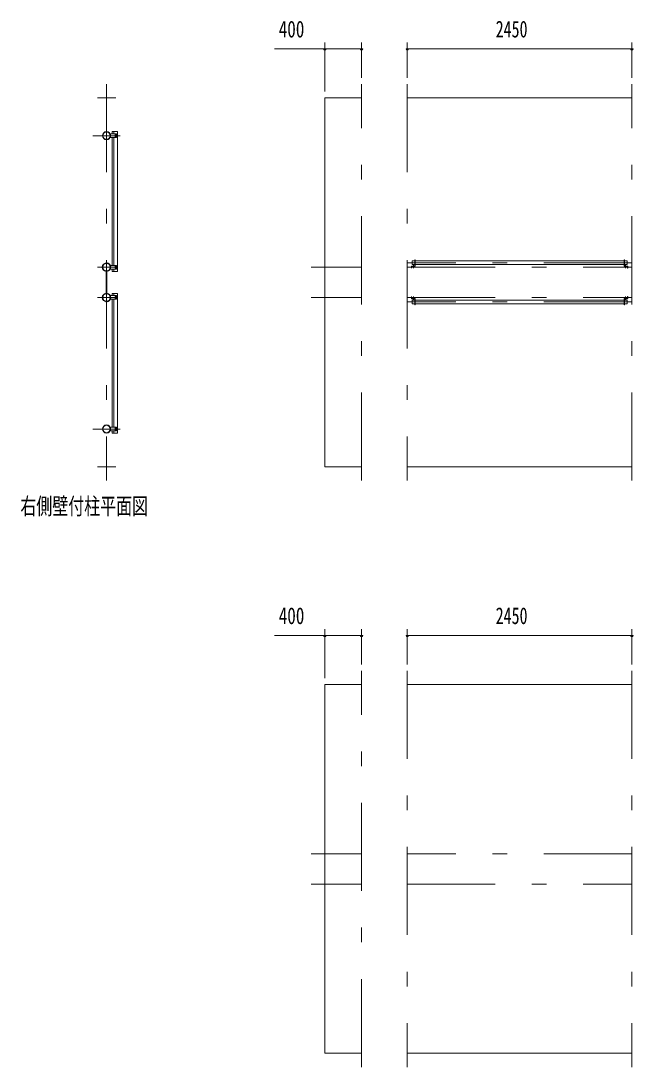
# Model space of a CAD drawing. Units: millimetres, scale not verified. Extents: x -34085 to 34091, y -14700 to 14700.
# Drawn here: x -27196 to -20516, y -10937 to 468 of the extents above; entities that cross this region are included whole.
import ezdxf
from ezdxf.enums import TextEntityAlignment as Align

# ---------------------------------------------------------------- set-up
doc = ezdxf.new("R2010")
doc.units = ezdxf.units.MM
doc.header["$LTSCALE"] = 80
doc.linetypes.add('USER3', pattern=[24, 12, -5, 2, -5])
for name, color, linetype, lineweight in [('0-2_1-07BOLD', 7, 'Continuous', 18), ('0-3_1-27CENTER', 3, 'USER3', 18), ('0-5_1-57DIM', 3, 'Continuous', 18)]:
    doc.layers.add(name, color=color, linetype=linetype, lineweight=lineweight)
doc.styles.add('ＭＳ ゴシック', font='')
doc.styles.get('ＭＳ ゴシック').set_extended_font_data('MS Gothic')

msp = doc.modelspace()

# ---------------------------------------------------------------- linework, layer by layer
at = {"layer": '0-2_1-07BOLD'}
for p, q in [((-26361.07, -372.46), (-26161.07, -372.46)), ((-23479.62, -372.46), (-23879.62, -372.46)), ((-20529.62, -372.46), (-22979.62, -372.46)), ((-26199.11, -738.46), (-26199.11, -763.46)), ((-26199.11, -738.46), (-26141.51, -738.46)), ((-26181.5, -763.46), (-26181.5, -738.46)), ((-26165.5, -778.66), (-26165.5, -774.96)), ((-26165.5, -788.26), (-26165.5, -791.96)), ((-26157.5, -774.96), (-26157.5, -778.66)), ((-26157.5, -791.96), (-26157.5, -788.26)), ((-26151.01, -768.46), (-26151.01, -798.46)), ((-26199.11, -803.46), (-26199.11, -2197.46)), ((-26181.5, -2197.46), (-26181.5, -803.46)), ((-22898.27, -2146.96), (-22927.12, -2146.96)), ((-22898.27, -2136.46), (-22898.27, -2202.26)), ((-20614.17, -2146.96), (-22895.07, -2146.96)), ((-26264.05, -2261.9), (-26264.05, -2503.01)), ((-26258.06, -2503.01), (-26258.06, -2261.9)), ((-26216.51, -2237.46), (-26156.01, -2237.46)), ((-26181.5, -2237.46), (-26181.5, -2262.46)), ((-26165.5, -2208.96), (-26165.5, -2212.66)), ((-26165.5, -2225.96), (-26165.5, -2222.26)), ((-26157.5, -2212.66), (-26157.5, -2208.96)), ((-26157.5, -2222.26), (-26157.5, -2225.96)), ((-26151.01, -2232.46), (-26151.01, -2202.46)), ((-22900.27, -2204.26), (-22929.87, -2204.26)), ((-22929.87, -2207.46), (-22900.27, -2207.46)), ((-22895.07, -2189.65), (-20614.17, -2189.65)), ((-20608.97, -2204.26), (-20579.37, -2204.26)), ((-20579.37, -2207.46), (-20608.97, -2207.46)), ((-20574.17, -2209.46), (-20574.17, -2229.46)), ((-26199.13, -2527.45), (-26199.13, -2502.46)), ((-26181.52, -2502.46), (-26181.52, -2527.45)), ((-26156.02, -2567.45), (-26216.52, -2567.45)), ((-26199.13, -2567.45), (-26199.13, -3961.45)), ((-26181.52, -3961.45), (-26181.52, -2567.45)), ((-26165.53, -2538.96), (-26165.53, -2542.65)), ((-26165.53, -2555.96), (-26165.53, -2552.26)), ((-26157.52, -2542.65), (-26157.52, -2538.96)), ((-26157.52, -2552.26), (-26157.52, -2555.96)), ((-26151.02, -2532.45), (-26151.02, -2562.45)), ((-22935.07, -2555.46), (-22935.07, -2535.46)), ((-22929.87, -2557.45), (-22900.27, -2557.45)), ((-22900.27, -2560.66), (-22929.87, -2560.66)), ((-22927.12, -2575.26), (-22898.27, -2575.26)), ((-22895.07, -2575.26), (-20614.17, -2575.26)), ((-20614.17, -2617.95), (-22895.07, -2617.95)), ((-20579.37, -2557.45), (-20608.97, -2557.45)), ((-20608.97, -2560.66), (-20579.37, -2560.66)), ((-26165.53, -3972.95), (-26165.53, -3976.65)), ((-26165.53, -3989.95), (-26165.53, -3986.26)), ((-26157.52, -3976.65), (-26157.52, -3972.95)), ((-26157.52, -3986.26), (-26157.52, -3989.95)), ((-26151.02, -3996.45), (-26151.02, -3966.45)), ((-26216.52, -4001.45), (-26156.02, -4001.45)), ((-26181.52, -4001.45), (-26181.52, -4026.45)), ((-26161.07, -4392.46), (-26361.07, -4392.46)), ((-22979.62, -4392.46), (-20529.62, -4392.46)), ((-20529.62, -6767.46), (-22979.62, -6767.46)), ((-22979.62, -10787.46), (-20529.62, -10787.46))]:
    msp.add_line(p, q, dxfattribs=at)
for points in [[(-23879.62, -372.46), (-23879.62, -4392.46), (-23479.62, -4392.46)], [(-26156.01, -803.46), (-26216.51, -803.46), (-26216.51, -763.46), (-26156.01, -763.46)], [(-26141.51, -738.46), (-26141.51, -2262.46), (-26199.11, -2262.46), (-26199.11, -2237.46)], [(-22927.12, -2146.96), (-22927.12, -2189.65), (-22898.27, -2189.65)], [(-22895.07, -2202.26), (-22895.07, -2136.46), (-22898.27, -2136.46)], [(-20610.97, -2202.26), (-20610.97, -2136.46), (-20614.17, -2136.46), (-20614.17, -2202.26)], [(-20610.97, -2189.65), (-20582.12, -2189.65), (-20582.12, -2146.96), (-20610.97, -2146.96)], [(-26264.05, -2292.46), (-26265.66, -2292.46), (-26265.66, -2263.38)], [(-26256.45, -2263.38), (-26256.45, -2292.46), (-26258.06, -2292.46)], [(-26156.01, -2197.46), (-26216.51, -2197.46), (-26216.51, -2237.46)], [(-22931.87, -2209.46), (-22931.87, -2229.46), (-22935.07, -2229.46), (-22935.07, -2209.46)], [(-20574.17, -2229.46), (-20577.37, -2229.46), (-20577.37, -2209.46)], [(-26265.66, -2501.54), (-26265.66, -2472.46), (-26264.05, -2472.46)], [(-26258.06, -2472.46), (-26256.45, -2472.46), (-26256.45, -2501.54)], [(-26199.13, -2502.46), (-26141.52, -2502.46), (-26141.52, -4026.45), (-26199.13, -4026.45), (-26199.13, -4001.45)], [(-26216.52, -2567.45), (-26216.52, -2527.45), (-26156.02, -2527.45)], [(-22935.07, -2535.46), (-22931.87, -2535.46), (-22931.87, -2555.46)], [(-22898.27, -2617.95), (-22927.12, -2617.95), (-22927.12, -2575.26)], [(-22898.27, -2562.66), (-22898.27, -2628.46), (-22895.07, -2628.46), (-22895.07, -2562.66)], [(-20614.17, -2562.66), (-20614.17, -2628.46), (-20610.97, -2628.46), (-20610.97, -2562.66)], [(-20610.97, -2575.26), (-20582.12, -2575.26), (-20582.12, -2617.95), (-20610.97, -2617.95)], [(-20577.37, -2555.46), (-20577.37, -2535.46), (-20574.17, -2535.46), (-20574.17, -2555.46)], [(-26156.02, -3961.45), (-26216.52, -3961.45), (-26216.52, -4001.45)], [(-23479.62, -6767.46), (-23879.62, -6767.46), (-23879.62, -10787.46), (-23479.62, -10787.46)]]:
    msp.add_lwpolyline(points, dxfattribs=at)
for points in [[(-26158.62, -788.46), (-26164.39, -788.46), (-26167.28, -783.46), (-26164.39, -778.46), (-26158.63, -778.46), (-26155.74, -783.46)], [(-26164.39, -2222.46), (-26158.63, -2222.46), (-26155.74, -2217.46), (-26158.62, -2212.46), (-26164.39, -2212.46), (-26167.28, -2217.46)], [(-26164.41, -2542.45), (-26167.3, -2547.46), (-26164.41, -2552.45), (-26158.64, -2552.45), (-26155.75, -2547.46), (-26158.64, -2542.45)], [(-26164.41, -3986.45), (-26158.64, -3986.45), (-26155.75, -3981.45), (-26158.64, -3976.45), (-26164.41, -3976.45), (-26167.3, -3981.45)]]:
    msp.add_lwpolyline(points, close=True, dxfattribs=at)
for centre, radius in [((-26261.06, -783.46), 44.55), ((-26261.06, -783.46), 40.35), ((-26161.51, -783.46), 6.25), ((-26161.51, -783.46), 4.9), ((-26261.06, -2169.06), 2.25), ((-26261.06, -2217.46), 44.55), ((-26261.06, -2217.46), 40.35), ((-26161.51, -2217.46), 6.25), ((-26161.51, -2217.46), 4.9), ((-26261.06, -2547.46), 44.55), ((-26261.06, -2547.46), 40.35), ((-26261.06, -2595.86), 2.25), ((-26161.53, -2547.46), 6.25), ((-26161.53, -2547.46), 4.9), ((-26261.08, -3981.45), 44.55), ((-26261.08, -3981.45), 40.35), ((-26161.53, -3981.45), 6.25), ((-26161.53, -3981.45), 4.9)]:
    msp.add_circle(centre, radius, dxfattribs=at)
for centre, radius, start, end in [((-26161.51, -774.96), 4, 0, 180), ((-26161.51, -791.96), 4, 180, 0), ((-26156.01, -768.46), 5, 0, 90), ((-26156.01, -798.46), 5, 270, 0), ((-26261.06, -2169.06), 3.85, 322.09525, 270.00276), ((-26261.06, -2217.46), 46.15, 93.78961, 264.28209), ((-26261.06, -2217.46), 46.15, 275.72758, 90.00154), ((-26161.51, -2208.96), 4, 0, 180), ((-26161.51, -2225.96), 4, 180, 0), ((-26156.01, -2202.46), 5, 0, 90), ((-26156.01, -2232.46), 5, 270, 0), ((-22929.87, -2209.46), 5.2, 90, 180), ((-22929.87, -2209.46), 2, 90, 180), ((-22900.27, -2202.26), 2, 270, 0), ((-22900.27, -2202.26), 5.2, 270, 0), ((-20608.97, -2202.26), 5.2, 180, 270), ((-20608.97, -2202.26), 2, 180, 270), ((-20579.37, -2209.46), 5.2, 0, 90), ((-20579.37, -2209.46), 2, 0, 90), ((-26261.06, -2547.46), 46.15, 95.71837, 266.21085), ((-26261.06, -2547.46), 46.15, 269.99892, 84.27287), ((-26261.06, -2595.86), 3.85, 90, 37.90752), ((-26161.53, -2538.96), 4, 0, 180), ((-26161.53, -2555.96), 4, 180, 0), ((-26156.02, -2532.45), 5, 0, 90), ((-26156.02, -2562.45), 5, 270, 0), ((-22929.87, -2555.46), 5.2, 180, 270), ((-22929.87, -2555.46), 2, 180, 270), ((-22900.27, -2562.66), 5.2, 0, 90), ((-22900.27, -2562.66), 2, 0, 90), ((-20608.97, -2562.66), 5.2, 90, 180), ((-20608.97, -2562.66), 2, 90, 180), ((-20579.37, -2555.46), 2, 270, 0), ((-20579.37, -2555.46), 5.2, 270, 0), ((-26161.53, -3972.95), 4, 0, 180), ((-26161.53, -3989.95), 4, 180, 0), ((-26156.02, -3966.45), 5, 0, 90), ((-26156.02, -3996.45), 5, 270, 0)]:
    msp.add_arc(centre, radius, start, end, dxfattribs=at)
at = {"layer": '0-3_1-27CENTER'}
for p, q in [((-26261.07, -222.46), (-26261.07, -4542.46)), ((-23479.62, -4542.46), (-23479.62, -222.46)), ((-22979.62, -222.46), (-22979.62, -4542.46)), ((-20529.62, -4542.46), (-20529.62, -222.46)), ((-26411.06, -783.46), (-26111.06, -783.46)), ((-26161.51, -765.96), (-26161.51, -800.96)), ((-26161.06, -2217.46), (-26361.07, -2217.46)), ((-26161.51, -2234.96), (-26161.51, -2199.96)), ((-23479.62, -2217.46), (-24029.62, -2217.46)), ((-20529.62, -2168.31), (-22979.62, -2168.31)), ((-22979.62, -2217.46), (-20529.62, -2217.46)), ((-22910.07, -2226.46), (-22910.07, -2184.66)), ((-20599.17, -2226.46), (-20599.17, -2184.66)), ((-26361.07, -2547.46), (-26161.07, -2547.46)), ((-26161.53, -2564.96), (-26161.53, -2529.96)), ((-24029.62, -2547.46), (-23479.62, -2547.46)), ((-22979.62, -2547.46), (-20529.62, -2547.46)), ((-20529.62, -2596.61), (-22979.62, -2596.61)), ((-22910.07, -2580.26), (-22910.07, -2538.46)), ((-20599.17, -2538.46), (-20599.17, -2580.26)), ((-26111.08, -3981.45), (-26411.08, -3981.45)), ((-26161.53, -3998.95), (-26161.53, -3963.95)), ((-23479.62, -10937.46), (-23479.62, -6617.46)), ((-22979.62, -6617.46), (-22979.62, -10937.46)), ((-20529.62, -6617.46), (-20529.62, -10937.46)), ((-24029.62, -8612.46), (-23479.62, -8612.46)), ((-20529.62, -8612.46), (-22979.62, -8612.46)), ((-23479.62, -8942.46), (-24029.62, -8942.46)), ((-22979.62, -8942.46), (-20529.62, -8942.46))]:
    msp.add_line(p, q, dxfattribs=at)
at = {"layer": '0-5_1-57DIM'}
for p, q in [((-23879.62, 232.54), (-23879.62, -302.46)), ((-23479.62, -152.46), (-23479.62, 232.54)), ((-22979.62, 232.54), (-22979.62, -152.46)), ((-20529.62, -152.46), (-20529.62, 232.54)), ((-23879.62, 162.54), (-24429.12, 162.54)), ((-23865.62, 162.54), (-23893.62, 162.54)), ((-23879.62, 162.54), (-23479.62, 162.54)), ((-23465.62, 162.54), (-23493.62, 162.54)), ((-22965.62, 162.54), (-22993.62, 162.54)), ((-22979.62, 162.54), (-20529.62, 162.54)), ((-20515.62, 162.54), (-20543.62, 162.54)), ((-23879.62, -6232.46), (-24429.12, -6232.46)), ((-23865.62, -6232.46), (-23893.62, -6232.46)), ((-23879.62, -6162.46), (-23879.62, -6697.46)), ((-23879.62, -6232.46), (-23479.62, -6232.46)), ((-23465.62, -6232.46), (-23493.62, -6232.46)), ((-23479.62, -6547.46), (-23479.62, -6162.46)), ((-22965.62, -6232.46), (-22993.62, -6232.46)), ((-22979.62, -6162.46), (-22979.62, -6547.46)), ((-22979.62, -6232.46), (-20529.62, -6232.46)), ((-20515.62, -6232.46), (-20543.62, -6232.46)), ((-20529.62, -6162.46), (-20529.62, -6547.46))]:
    msp.add_line(p, q, dxfattribs=at)
for centre in [(-23879.62, 162.54), (-23479.62, 162.54), (-22979.62, 162.54), (-20529.62, 162.54), (-23879.62, -6232.46), (-23479.62, -6232.46), (-22979.62, -6232.46), (-20529.62, -6232.46)]:
    msp.add_arc(centre, 14, 180, 0, dxfattribs=at)

# ---------------------------------------------------------------- texts
at = {"layer": '0-5_1-57DIM', "color": 7, "style": 'ＭＳ ゴシック'}
for s, width, p in [('400', 0.75, (-24382.04, 232.54)), ('2450', 0.7, (-22015.03, 232.54)), ('右側壁付柱平面図', 0.7, (-27201.07, -4967.59)), ('400', 0.75, (-24382.04, -6162.46)), ('2450', 0.7, (-22015.03, -6162.46))]:
    msp.add_text(s, height=182.3, dxfattribs=dict(at, width=width)).set_placement(p, align=Align.BOTTOM_LEFT)

doc.saveas('drawing.dxf')
